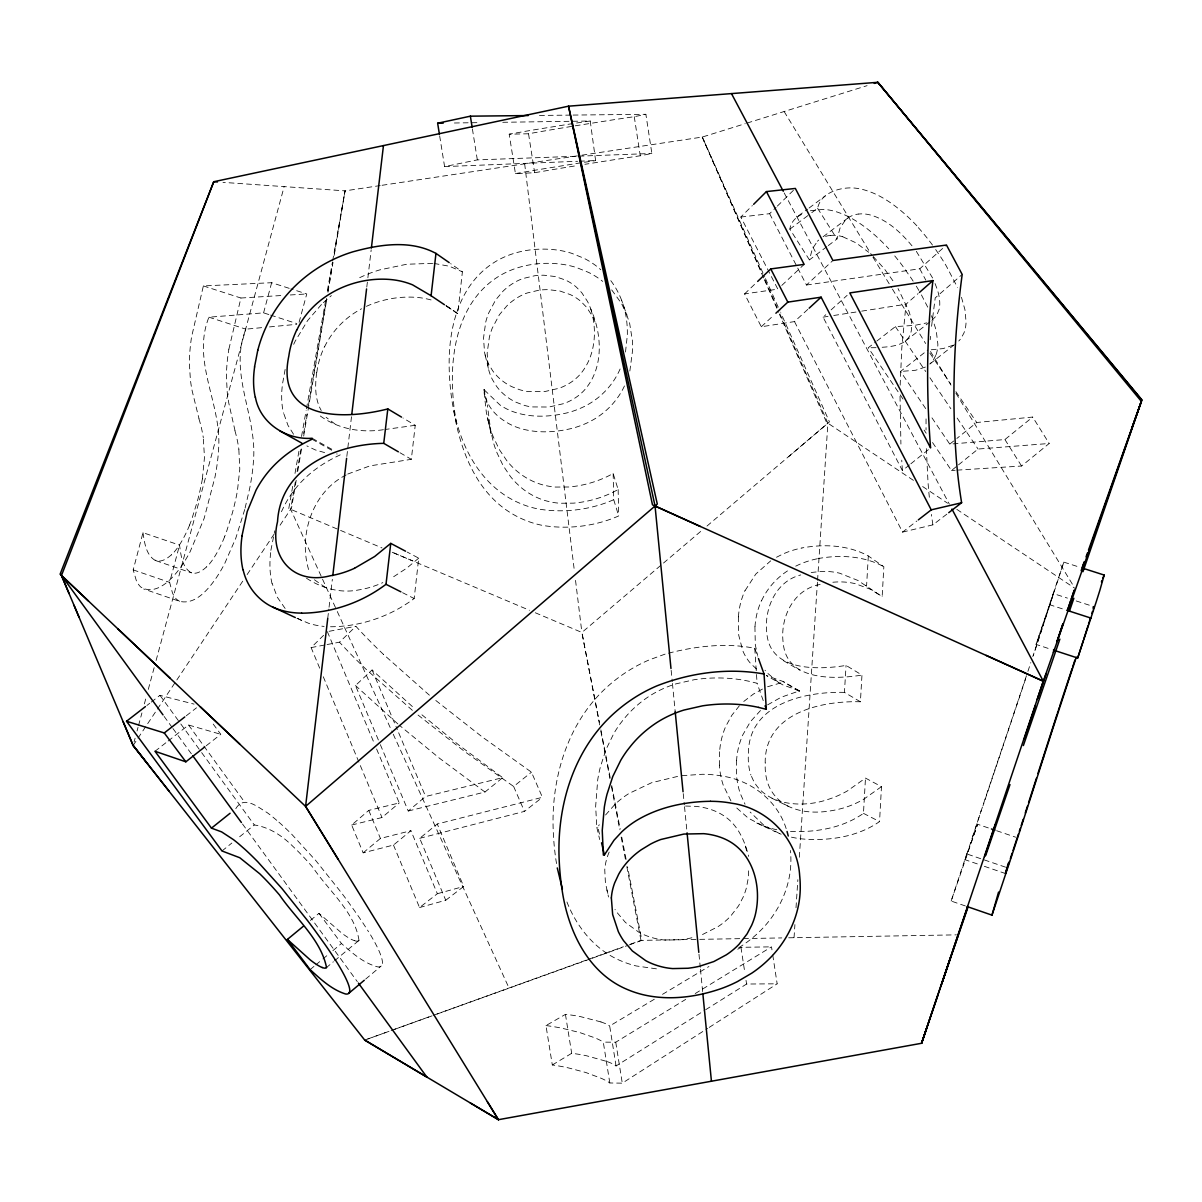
<?xml version="1.0" encoding="UTF-8"?>
<svg xmlns="http://www.w3.org/2000/svg" width="1202" height="1202" viewBox="0 0 1202 1202"><rect width="100%" height="100%" fill="white"/><g stroke="black" fill="none" stroke-linecap="round" stroke-linejoin="round"><path stroke-width="0.75" stroke-dasharray="5 3.75" d="M900.028 396.299L900.914 444.079M926.051 418.882L926.036 430.015M900.163 385.196L901.755 348.67L905.992 304.241L918.103 293.589M754.916 626.723L755.322 644.888L757.591 655.436M738.359 616.866L738.719 635.197L742.746 650.673A60.656 51.085 -58.1 0 0 750.454 663.294L757.666 670.1M811.185 572.513L820.275 571.506A86.379 73.457 -58.8 0 1 839.612 573.189L857.852 580.431L882.163 596.613L883.846 566.728L868.325 555.985A105.791 89.94 -58.5 0 0 859.084 551.688C840.919 544.761 820.816 544.461 801.869 547.962M791.457 837.163A118.081 101.629 -61 0 0 804.814 839.146C830.597 840.829 857.973 836.607 879.548 821.597L881.472 786.664L865.485 778.085L847.32 790.961A102.14 87.461 -60.5 0 1 828.028 799.435C801.734 808.676 761.542 805.716 751.025 774.944M790.495 831.453C815.752 832.475 842.407 828.193 863.457 813.363L865.485 778.085M765.193 763.015C764.577 713.041 820.846 700.631 860.407 701.773L861.969 675.073L846.058 665.427C818.382 669.95 770.151 671.708 766.861 633.499C763.781 609.414 775.425 581.347 800.742 574.947M868.325 555.985L866.567 586.155L863.682 584.082M860.407 701.773L844.435 692.382L846.058 665.427M736.51 760.295L736.42 773.622A78.746 67.763 -62.7 0 0 740.327 793.651L745.03 804.198M719.517 751.746L719.397 765.193M767.612 704.868L781.18 697.235L799.495 690.85L783.103 681.489L766.575 675.629M794.041 937.71L794.913 924.608M796.009 907.765L797.858 879.699M799.33 857.251L817.435 582.219M817.555 580.356L827.893 423.194L779.978 314.038M799.45 691.601L783.103 681.489M930.198 339.715L930.528 336.32M445.897 305.699L457.737 313.662L462.394 271.817L450.645 263.629M330.505 626.753C355.476 626.678 380.373 619.586 401.799 606.815A138.335 102.996 -61 0 0 414.164 598.536L418.717 558.149L407.208 552.079M931.58 326.298L935.216 297.901L962.186 274.447M347.739 474.054L369.9 465.895L411.324 459.314L415.231 425.298L403.046 418.026M327.74 618.399L328.837 609.083M329.063 607.22L332.353 579.304M346.822 456.444L351.645 415.501M366.79 287.053L367.662 279.615M367.887 277.752L371.178 249.836M316.682 372.56C315.029 385.226 314.714 399.064 321.235 410.513M1051.945 598.341L1053.373 593.593L1067.421 598.115M270.871 550.366L274.747 530.803M826.856 246.665L809.427 259.887L812.297 249.024L817.435 241.241M228.876 349.196L240.911 298.021L282.981 295.422M202.372 478.892L204.49 457.361L203.258 437.783M296.218 480.334L291.545 507.98L279.044 526.731M297.765 471.109L301.822 447.144M303.685 436.071L307.727 412.106M308.043 410.258L326.704 299.644M327.951 292.266L332.924 262.757M334.171 255.395L345.049 190.863L380.223 185.559M295.331 481.957L290.659 509.317L321.745 577.456M297.104 471.65L301.251 447.354M303.625 433.396L306.931 414.059M308.448 405.194L326.689 298.427M327.891 291.32L332.864 262.276M334.321 253.682L345.049 190.863L222.986 182.358M292.702 486.359L288.78 508.521L381.996 547.932M295.001 473.423L299.253 449.413M301.537 436.491L306.119 410.633M306.45 408.785L325.757 299.824M327.38 290.584L332.293 262.877M332.623 261.044L345.049 190.863M828.298 245.569L837.013 238.958L840.093 227.974L845.412 220.071A106.332 46.472 52.3 0 1 853.044 215.308A108.435 47.389 52.3 0 1 856.756 214.302L858.694 214.001M625.506 352.006L627.324 335.283A129.29 117.405 -13.6 0 0 627.143 326.178C626.197 309.455 620.412 292.927 610.045 279.69M809.427 259.887L789.849 229.146C790.976 219.455 800.697 214.392 807.594 209.163M811.756 212.679L817.6 208.292C820.65 193.342 838.2 187.632 851.782 187.888A118.923 52.137 52.5 0 1 866.161 190.472L869.497 191.629A92.614 40.823 52.7 0 1 917.652 226.652M1053.358 593.713L1036.064 644.422L1051.66 649.531M285.129 369.435L282.635 383.228A85.087 61.873 -59.1 0 0 283.477 413.218M1036.064 644.422L1063.815 562.13L1033.314 655.661M629.848 371.012L632.613 350.173A130.808 118.397 -13.7 0 0 632.447 340.992L629.608 323.143L621.644 300.26M245.103 508.085L249.61 488.733A102.816 32.274 -71.1 0 0 250.917 481.747A104.679 32.875 -71.1 0 0 253.562 459.48C256.882 415.501 228.365 372.845 245.869 329.168L262.231 327.605M268.842 314.548L263.584 312.851L208.923 317.193C191.358 361.276 221.544 403.647 218.674 447.865A104.424 34.287 -71.1 0 1 216.24 470.147A102.561 33.656 -71.1 0 1 214.963 477.134L204.16 518.347L190.171 551.598A71.354 23.123 -71 0 1 185.093 560.538A76.793 24.942 -71 0 1 179.849 568.351C171.57 579.71 155.764 596.117 140.784 587.042A105.025 34.407 -71.2 0 1 136.232 580.296L133.197 569.898L142.993 532.681L179.549 545.122C180.931 554.708 181.848 566.893 190.863 572.573M289.201 288.33L271.652 282.71L203.363 285.926L191.554 337.026A93.921 31.027 -72.7 0 0 189.465 365.333L190.427 380.012A194.439 62.564 -73.3 0 0 192.215 391.101L199.006 418.717M244.742 509.483L235.787 538.211L224.774 563.377A71.534 22.177 -71 0 1 219.756 572.362A76.973 23.92 -71.1 0 1 214.602 580.235C206.624 591.053 194.559 604.997 179.549 601.316L143.744 588.995M179.549 601.316L176.724 599.407A105.28 33.01 -71.2 0 1 172.412 592.736L169.632 582.399L179.549 545.122M263.584 312.851L271.652 282.71M134.113 741.859L135.09 738.238M137.043 731.011L138.02 727.39M138.515 725.572L141.926 712.921M144.375 703.876L146.328 696.649M148.282 689.407L154.141 667.711M156.095 660.469L284.138 186.626M299.073 322.361L306.75 293.949L290.959 288.886M1051.585 599.467L1042.675 626.723M965.356 905.947L951.158 901.049L967.024 853.074M977.316 863.907L965.041 859.715L981.313 810.238M1042.209 628.165L1032.803 656.608M951.158 901.049L977.632 824.272L989.727 828.388M972.673 836.697L985.46 797.843A199.231 0.962 -71.6 0 1 990.448 782.998L1003.535 744.113M1026.433 675.794L1012.52 717.399A297.134 1.638 -71.7 0 1 1003.58 743.993M1025.667 678.694L983.011 805.746M1027.905 671.377L1030.82 662.587M965.041 859.715L977.632 824.272M609.159 852.083L608.002 854.998A73.833 58.808 -15.5 0 0 604.756 869.887L605.417 882.704L608.528 897.008M935.787 355.416L933.068 360.405A112.943 48.32 52.9 0 1 930.108 363.755M620.097 368.999C612.78 385.932 598.972 399.815 582.234 407.478A77.469 70.077 -16.4 0 1 566.848 412.917C548.668 417.289 528.925 417.83 511.286 411.009A61.527 55.517 -15.5 0 1 499.912 404.909L483.775 389.448L486.329 412.256L493.676 443.418A153 135.961 -19.8 0 0 497.027 452.899L503.142 465.655L510.534 476.638A92.809 82.367 -16.9 0 0 516.169 482.964L519.174 485.833A76.162 67.477 -16.3 0 0 539.728 498.695A65.794 58.222 -15.9 0 0 559.997 503.247L573.384 503.157A100.397 89.414 -16.4 0 0 612.825 492.324L618.144 489.56L613.155 473.528L607.896 476.247A99.255 88.708 -16.4 0 1 568.907 486.99L555.655 487.065A65.058 57.756 -15.9 0 1 535.626 482.483A75.29 66.951 -16.3 0 1 515.312 469.697L512.307 466.887A91.758 81.721 -17 0 1 506.733 460.591L499.401 449.698L493.346 437.032A151.257 134.879 -19.8 0 1 490.04 427.627L487.396 417.545M745.105 590.588L755.818 574.03L770.692 560.853M761.557 600.715C767.552 587.793 777.574 576.855 789.729 569.493M624.454 385.947C616.881 402.279 603.254 415.531 586.937 423.014A78.37 70.648 -16.4 0 1 571.371 428.513C552.995 432.93 533.042 433.501 515.177 426.65A62.249 55.983 -15.6 0 1 503.683 420.505C493.015 413.383 484.797 402.79 484.556 389.388M281.418 511.706L284.724 504.96A79.813 59.214 -62.2 0 1 297.029 486.675C308.613 472.867 323.744 462.364 340.106 454.957L340.226 453.995L336.59 453.95M324.555 346.822C332.413 330.61 345.65 317.178 361.547 308.764M599.497 834.173L597.845 827.246L599.272 824.707M358.977 940.34C354.936 912.153 328.386 890.472 313.016 867.589A58.597 9 50.8 0 0 303.986 857.537L301.762 855.193A63.556 9.751 50.8 0 0 293.108 846.584C282.53 835.976 269.353 827.156 254.313 824.963L237.455 838.53M133.137 745.465L243.615 579.86M247.131 574.571L275.123 532.621M605.568 815.001L615.063 804.258A80.85 64.743 -15.5 0 1 628.962 793.485L651.619 782.712L678.935 776.101M739.395 705.739L731.808 715.34L725.783 726.293A66.951 57.17 -62.7 0 0 719.622 751.731M321.46 304.512L307.607 320.588L295.181 341.203A101.148 73.728 -58.9 0 0 292.882 346.131M807.804 309.395L794.492 321.595L761.302 326.764L744.564 293.904L777.829 289.141L740.823 217.036L752.347 205.587M319.702 668.192L311.123 647.593L323.593 635.317M740.823 217.036L769.626 213.686L776.056 207.375M777.333 206.113L795.348 188.444M327.094 644.542L339.52 642.168L355.882 626.287A386.458 267.941 46.3 0 0 383.423 654.354M744.564 293.904L756.358 282.665M781.781 285.43L804.138 264.395M323.368 302.649L331.376 295.602M378.375 739.981L355.476 685.531L372.094 669.98L414.855 708.819M761.302 326.764L773.232 315.675M769.626 213.686L806.482 285.024L832.896 260.488M760.475 710.532L750.348 721.771L742.671 735.113A66.23 56.825 -62.8 0 0 736.601 760.28M882.163 347.273C893.612 346.537 908.877 344.689 911.236 331.001A58.552 25.017 52.6 0 0 911.537 323.022L911.281 320.829A53.94 23.078 52.6 0 0 908.967 311.273L898.029 288.525M909.433 464.919L902.386 470.583L823.085 317.148L825.759 314.729M831.108 309.876L847.125 295.346M806.482 285.024L919.77 268.782L946.47 245.043M418.717 558.149L406.787 568.125L390.815 578.583M743.768 701.457L753.549 693.975L763.21 688.641M393.475 845.051L419.543 907.54L437.363 893.717L410.904 830.702L393.475 845.051L363.154 852.849L351.66 825.038L368.774 810.388L399.244 802.936L375.279 745.841M599.633 724.896L581.903 632.462L702.043 530.262M706.986 526.055L829.455 421.857L780.714 312.715M788.512 456.7L827.893 423.179M351.66 825.038L381.996 817.525L399.244 802.936M365.663 979.089L381.184 966.017M380.358 744.684L408.244 811.019L425.613 796.49L502.661 777.664L458.608 744.879L419.393 712.726M363.154 852.849L380.433 838.44L410.904 830.702M310.116 969.623L314.383 966.062M315.81 964.875L321.505 960.128M322.932 958.941L327.214 955.38M332.909 950.632L341.458 943.51C352.141 952.976 363.635 963.268 377.774 966.889A130.132 19.938 50.9 0 0 381.77 965.341L382.146 964.41A100.893 15.476 50.8 0 0 368.759 931.941M326.118 967.835L333.39 961.765M334.577 960.774L358.782 940.565M310.371 920.447L318.981 913.34L342.164 933.458A116.729 17.88 50.9 0 0 350.518 938.912A119.088 18.24 50.9 0 0 353.253 940.204L354.455 940.67M881.472 786.664L863.472 799.39A101.028 86.935 -60.5 0 1 844.345 807.729C826.435 812.928 806.016 814.625 788.677 806.482L771.954 798.278M419.543 907.54L445.747 900.253L419.708 838.32L437.258 824.001L542.418 797.302L531.464 772.18L482.122 736.856L435.109 699.94M957.032 470.147L1021.565 466.03L1049.196 443.478L1032.698 417.064L976.715 422.503L956.867 438.445M408.244 811.019L484.962 792.028L502.661 777.664M931.971 417.86L949.775 444.139L1004.917 439.541L1032.698 417.064M932.527 442.531L951.503 470.508L957.092 465.985M958.49 464.858L978.067 449.037L1049.196 443.478M221.994 850.971L231.836 843.053M910.846 463.792L930.573 447.91M418.056 715.055L464.693 751.566L513.645 786.469L531.464 772.18M949.775 444.139L955.455 439.586M235.802 808.676C243.931 794.642 258.325 807.549 267.114 812.597A122.138 18.676 50.7 0 1 272.178 816.489L278.879 822.138M929.822 364.041L956.131 343.291M206.218 745.766L220.777 734.302L211.176 721.35M925.675 408.575L900.523 371.463L927.809 350.007M419.708 838.32L524.448 811.395L542.418 797.302M186.25 715.791L196.512 707.798M154.998 751.28L166.687 742.145M168.145 741.003L188.579 725.016L220.777 734.302M905.467 341.037L930.333 321.58M903.018 399.034L868.235 347.769L875.387 342.209M876.814 341.083L895.4 326.613L914.887 325.336L926.862 322.872M794.492 321.595L902.567 532.11L916.901 520.977M146.884 705.484L149.784 703.23M151.242 702.103L159.971 695.342L194.063 704.117M902.567 532.11L932.932 524.838L947.296 513.795M445.747 900.253L463.687 886.46L437.258 824.001M823.085 236.779L848.191 217.787M789.849 229.146L810.298 213.776M809.066 208.051L825.293 195.851M931.851 320.333L936.643 315.54L939.258 309.109A58.297 25.663 52.7 0 0 939.679 301.071L939.453 298.862A53.714 23.664 52.6 0 0 937.244 289.276L934.194 281.298M797.257 216.916L803.943 213.039M738.749 947.717L743.287 944.787A106.482 84.471 -15.5 0 0 759.544 931.535C779.061 912.558 791.412 885.799 790.886 858.378A168.055 133.933 -14.2 0 0 790.51 850.475M601.015 1021.925L580.326 1016.591A165.005 42.761 -10.3 0 0 565.451 1014.368L545.963 1025.591L552.319 1064.972A229.597 64.442 -10.9 0 1 568.366 1067.887L585.885 1072.53L601.361 1078.359A207.255 58.582 -10.7 0 1 609.865 1082.972L622.275 1083.167L707.617 1028.416M709.195 1027.409L777.153 983.807L772.631 954.238M615.108 1065.242L616.055 1065.979L704.132 1010.687M705.694 1009.695L746.592 984.032L777.153 983.807M609.82 1082.987L603.299 1042.134L615.755 1042.209L685.681 999.403M695.222 993.558L771.504 946.845L772.36 952.39M552.319 1064.972L571.686 1053.313A164.764 45.24 -10.4 0 1 586.561 1055.777L607.341 1061.591M616.055 1065.979L609.684 1025.997L654.504 999.132M662.512 994.339L708.925 966.513M737.743 949.249L740.943 947.326L771.504 946.845M346.161 474.94C311.994 491.994 297.6 536.843 309.35 571.927M776.507 557.262L782.757 554.092A92.9 78.611 -58.3 0 1 801.869 548.022M953.111 345.214L943.149 348.58L929.987 349.902M925.405 367.061L915.639 370.246L900.523 371.463M795.724 566.157L798.879 564.655A91.893 78.16 -58.3 0 1 817.841 558.675M613.155 473.528L613.726 499.701C590.528 509.918 564.054 513.134 539.052 509.137A91.262 81.045 -15.8 0 1 522.72 504.464A100.382 89.264 -16.1 0 1 507.74 497.057C472.116 475.136 455.618 432.765 450.93 392.874A308.178 273.365 -25.7 0 1 449.232 369.855C448.136 333.69 456.219 293.393 485.172 268.993A78.115 71.068 -16 0 1 496.997 260.729C515.553 250.136 537.865 247.191 558.855 250.271A85.372 77.559 -16.1 0 1 571.821 253.352L583.766 258.19A82.367 74.855 -16.3 0 1 597.679 267.069L600.805 269.729M618.144 489.56L618.684 515.943C595.23 526.266 568.456 529.526 543.169 525.529A92.314 81.676 -15.8 0 1 526.671 520.827A101.539 89.955 -16.1 0 1 511.526 513.389C475.075 491.378 459.6 448.196 453.319 408.154M366.385 306.345C382.657 298.952 400.927 295.827 418.717 297.57A131.544 97.137 -59.6 0 1 433.997 300.831M702.494 934.54L718.105 926.592A64.292 50.92 -15.5 0 0 730.741 916.014L738.569 905.842L743.076 897.278A90.435 71.865 -15 0 0 746.382 887.947L748.29 878.016L748.741 867.528M767.582 686.748L783.058 682.255M364.702 1040.076L389.328 1031.196M391.101 1030.55L431.563 1015.945M433.321 1015.314L586.426 960.067M588.184 959.436L623.372 946.74M630.419 944.201L640.982 940.385L781.781 937.921M367.842 1038.949L392.949 1029.919M394.421 1029.393L435.319 1014.683M437.077 1014.037L590.678 958.79M592.436 958.159L627.745 945.448M629.142 944.952L641.868 940.37L627.549 866.822M665.112 654.113L649.29 659.868A124.407 101.644 -16.8 0 0 627.444 671.407A136.337 111.155 -16.9 0 0 608.122 686.042C567.074 722.432 550.501 779.632 553.341 833.151A407.839 323.037 -22.5 0 0 556 860.332L557.022 866.417M581.963 155.178L702.268 137.058L745.255 123.656M747.043 123.085L867.078 85.658M668.417 653.197C696.409 646.105 726.218 642.559 754.766 648.299L757.861 656.878M437.363 893.717L463.687 886.46M820.125 584.457C793.32 589.22 779.692 618.159 783.253 643.28C786.649 681.158 834.443 679.476 861.969 675.073M810.373 210.756L823.235 209.373A119.434 50.83 52.5 0 1 837.463 212.138L840.754 213.325A93.02 39.801 52.7 0 1 888.759 248.799M575.232 125.804L613.471 119.779A174.215 13.447 -9 0 1 634.28 116.699L645.88 114.295L651.875 153.48L640.26 155.779A174.005 10.998 -9 0 0 619.496 158.874L584.863 164.313M439.662 135.886L444.59 166.597L477.329 159.896L651.875 153.48M311.123 647.593L325.321 644.888M329.123 631.305L355.882 626.287M817.841 558.614C836.667 555.189 856.635 555.549 874.665 562.446A104.649 89.414 -58.4 0 1 883.846 566.728M571.686 126.39L552.319 129.621A192.05 14.725 -9 0 0 528.519 133.768L509.212 134.203L515.433 173.614L534.65 172.727A191.809 12.035 -9 0 1 558.434 168.656L577.756 165.47M823.085 317.148L828.418 316.321M833.737 315.495L859.971 311.408M861.699 311.138L905.992 304.241M763.24 700.631L757.08 683.262L749.507 681.384A133.197 107.834 -16.7 0 0 694.29 679.701L676.005 683.848A88.632 72.39 -16.8 0 0 649.2 696.243A102.185 83.254 -17 0 0 623.733 719.217L620.172 723.769A123.941 100.637 -17.3 0 0 613.786 733.536L605.973 749.552L600.309 767.177A202.282 162.751 -19 0 0 597.725 779.752L595.651 806.332L596.823 827.412L597.845 827.246M382.071 185.288L580.115 155.464M415.231 425.298L385.091 429.49M595.621 160.632L590.227 121.011L502.767 122.288M590.227 121.011L589.506 121.101A108.21 8.669 -9 0 0 568.801 124.212L531.179 130.327A146.359 11.554 -8.9 0 0 509.197 134.203M681.97 775.666L702.268 774.283A101.133 80.639 -15.9 0 1 723.424 776.252C751.926 780.954 777.889 801.208 786.363 829.275M830.447 235.412L828.524 235.682A108.901 46.187 52.3 0 0 824.888 236.629A106.783 45.3 52.3 0 0 823.205 237.29M383.408 429.7C360.555 433.231 336.68 428.783 318.124 414.359M269.503 326.914L296.774 324.315M483.775 389.448L487.366 404.939L488.162 404.864M832.866 582.234L836.171 581.993A85.447 73.022 -58.7 0 1 855.373 583.706L870.548 589.326L882.163 596.613M844.435 692.382C804.454 691.315 747.869 704.072 748.395 754.42A54.616 46.848 -62.6 0 0 750.904 775.005M951.503 470.508L955.184 470.267M290.298 294.971L306.75 293.949M876.078 347.678L868.235 347.769M444.59 166.597L577.606 161.278M579.484 161.203L596.342 160.527M685.561 806.046L695.658 806.362A65.254 52.047 -15.6 0 1 709.375 809.036L712.501 810.088A59.875 47.795 -15.7 0 1 723.769 815.752C737.803 824.737 744.744 840.844 748.666 856.41M788.662 937.8L956.386 934.856M454.386 122.995L478.576 122.634M539.458 115.437L571.205 115.107M573.069 115.076L645.88 114.295M656.442 968.842L636.143 965.942A100.743 79.828 -15.3 0 1 620.247 960.578C595.02 949.82 576.735 927.088 566.938 901.966M432.645 263.343L406.712 264.245L379.757 269.894A153.27 112.868 -59.4 0 0 356.438 279.27M434.042 263.433L449.398 266.258L462.394 271.817M324.615 452.583L315.27 449.909L306.886 445.912M799.495 690.85L783.058 685.005L766.41 675.584M842.812 236.794L856.155 242.909L868.685 252.255M1063.815 562.13L1079.621 567.194M203.363 285.926L240.911 298.021M270.585 315.104L296.834 323.578M208.923 317.193L245.869 329.168M1076.196 600.955L1093.76 606.619M1049.226 604.591L1064.897 609.654M306.51 578.252C321.986 588.334 340.451 593.578 358.767 589.897A112.718 83.779 -60.9 0 0 382.822 582.624M996.653 830.732L1015.66 837.193M155.899 560.673L191.614 572.903M967.715 854.246L1005.638 867.198M133.197 569.898L169.632 582.399M984.348 866.311L1005.398 873.523M762.414 825.504L748.26 818.156L735.504 806.888M779.257 833.422L763.616 825.038L750.138 812.041M394.046 553.04L412.496 560.823M392.228 552.259L529.436 610.27M535.311 612.765L581.888 632.462L599.392 722.267M296.939 618.309L308.629 623.297A121.793 90.511 -61.6 0 0 324.119 626.407M756.794 823.039L775.5 831.829M301.777 620.578L297.074 618.098M325.682 587.628L314.368 579.74M788.677 806.482C779.016 801.914 771.293 793.455 767.853 783.328A54.015 46.562 -62.6 0 1 765.283 763M402.565 592.676L414.164 598.536M155.103 560.357C145.833 554.723 144.51 542.433 142.993 532.681M863.457 813.363L879.548 821.597M312.039 439.241L332.308 450.585M312.159 438.264L333.991 450.495M399.965 452.733L411.324 459.314M783.464 660.679L799.811 670.235M446.904 306.435L457.737 313.662M335.208 424.171L326.103 417.304M608.753 1025.306L609.684 1025.997M913.43 480.364L826.48 422.248L779.347 314.007M922.655 486.54L947.582 503.202M956.837 509.378L1074.889 588.304M446.152 305.624L454.221 311.017M778.43 682.42L767.026 672.744A59.995 50.8 -58.1 0 1 765.013 670.22M484.962 792.028L439.376 758.146L400.131 725.903M412.391 710.352L366.79 669.965A383.092 267.956 46.3 0 1 339.49 642.199M429.399 695.192L383.408 654.369M397.877 723.95L355.476 685.531M873.253 256.537L884.552 269.098L895.069 283.777M285.129 608.452L277.301 597.214L272.208 583.601M611.698 289.892L621.389 303.295L626.918 314.849M911.987 245.809C901.079 232.722 887.902 220.266 871.225 215.218A82.157 35.985 52.6 0 0 858.739 214.061M293.543 434.268L287.954 425.298L283.627 413.127M318.981 913.34L341.458 943.51M932.497 245.088L930.889 242.924A95.063 41.86 52.7 0 0 917.577 226.817M916.33 251.338L932.917 278.488M159.971 695.342L179.714 722.477M180.811 723.98L200.554 751.115M201.651 752.617L254.313 824.963M164.118 716.422L171.856 727.03M172.953 728.532L191.719 754.3M242.504 824.001L357.295 981.613M188.579 725.016L202.807 744.594M203.904 746.096L244.382 801.809M935.682 249.55L940.385 256.492A127.217 55.367 52.8 0 1 946.244 265.897L957.528 287.443M924.098 430.106L926.201 433.216M895.4 326.613L925.75 371.553M929.927 377.759L950.857 408.755M957.138 418.056L978.067 449.037M929.882 353.103L950.692 383.949M955.906 391.657L976.715 422.503M730.951 800.908L723.319 785.402A79.617 68.168 -62.7 0 1 719.427 765.193M817.6 208.292L837.013 238.958M1004.917 439.541L1021.565 466.03M784.14 111.531L871.946 255.515M872.922 257.123L891.463 287.518M892.44 289.126L925.615 343.517M930.498 351.525L950.992 385.121M955.86 393.114L1073.927 586.711M918.869 290.448L917.517 288.18A127.758 53.97 52.7 0 0 916.119 285.896M921.423 294.911L928.004 307.697M919.77 268.782L925.78 280.111M784.185 192.921L949.325 504.104M322.527 579.154L336.5 609.82M337.281 611.533L392.453 732.484M393.219 734.182L509.002 988.014M763.631 277.932L702.268 137.058L764.712 276.896M765.479 278.609L779.948 311.002M702.268 137.058L762.218 273.62M765.088 280.141L777.153 307.622M764.382 279.645L778.596 312.295M513.645 786.469L524.448 811.395M372.094 669.98L397.321 729.614M398.658 732.769L425.613 796.49M327.35 631.636L374.558 744.098M323.293 676.771L381.996 817.525M368.774 810.388L380.433 838.44M931.49 315.735L936.208 330.385L937.876 344.283A86.799 37.217 52.6 0 1 935.772 355.401M961.465 297.3L964.966 309.8L966.077 322.106A86.424 38.179 52.6 0 1 963.779 333.33L960.969 338.393A112.462 49.567 52.9 0 1 958.745 341.022M590.798 309.049C597.664 331.001 595.245 357.64 579.349 375.219A45.796 41.409 -16.1 0 1 571.416 382.026L569.177 383.468A49.988 45.24 -16 0 1 559.2 388.231L544.701 391.582L527.302 391.461A52.017 47.088 -15.8 0 1 519.339 389.613L511.947 386.728A54.841 49.688 -15.8 0 1 503.217 381.485A56.404 51.1 -15.9 0 1 492.73 370.862L488.778 364.416A56.719 51.386 -15.9 0 1 484.556 352.456L483.52 338.062L485.698 322.211A81.631 73.908 -17.3 0 1 488.568 313.271L495.6 300.004L503.172 291.034A55.037 50.018 -16.3 0 1 514.817 282.275A46.758 42.566 -16.2 0 1 522.885 278.548L534.74 275.739A60.836 55.232 -16.1 0 1 543.95 275.228L555.294 276.55L565.541 280.081A49.853 45.345 -16.3 0 1 576.344 287.098L581.708 292.642L587.493 301.432A69.806 63.421 -15.2 0 1 590.798 309.049C602.247 334.682 603.99 368.503 584.052 390.5A46.337 41.739 -16.1 0 1 576.028 397.366L573.76 398.824A50.574 45.601 -16 0 1 563.678 403.632L548.998 407.027L531.389 406.922A52.633 47.479 -15.8 0 1 523.351 405.059L515.883 402.159A55.487 50.093 -15.8 0 1 507.049 396.885A57.065 51.521 -15.9 0 1 496.456 386.173L492.459 379.682A57.38 51.821 -15.9 0 1 488.192 367.617L487.156 353.103L489.379 337.116A82.577 74.524 -17.3 0 1 492.279 328.101L499.401 314.714L507.079 305.654A55.683 50.439 -16.3 0 1 518.858 296.804A47.314 42.926 -16.2 0 1 527.032 293.033L539.022 290.178A61.557 55.698 -16.1 0 1 548.352 289.667L559.816 290.989L570.184 294.55A50.439 45.736 -16.3 0 1 581.107 301.612L586.516 307.201L592.361 316.066A70.633 63.961 -15.2 0 1 595.696 323.744M613.726 499.701L618.684 515.943M745.405 846.073L747.103 852.879M606.875 889.946L607.836 893.432M235.006 430.632L228.816 403.181A194.919 59.995 -73.2 0 1 227.223 392.137L226.457 377.533A94.147 29.75 -72.6 0 1 228.831 349.226M485.142 354.951L488.778 370.141M596.823 827.412L599.678 839.522M487.982 420.129L491.618 435.86M491.017 433.246L487.366 404.939M600.88 729.854L610.15 777.499M611.713 785.507L620.202 829.125M621.795 837.268L626.272 860.226M600.835 731.177L609.955 778.701M611.502 786.724L619.751 829.756M621.149 837.028L625.566 860.031M626.828 866.627L640.982 940.385M456.565 423.81L454.161 408.41A311.739 275.558 -25.5 0 1 452.448 385.211C451.366 348.685 459.63 308.012 488.883 283.432A79.031 71.669 -16 0 1 500.843 275.078C519.64 264.365 542.207 261.39 563.438 264.47A86.379 78.205 -16.1 0 1 576.569 267.565L588.634 272.433A83.344 75.486 -16.3 0 1 602.713 281.388M565.436 1014.383L571.686 1053.313M472.401 128.93L477.329 159.896M615.755 1042.209L622.275 1083.167M528.534 133.783L534.65 172.727M634.265 116.714L640.26 155.779M740.943 947.326L744.894 973.019M746.021 980.351L746.592 984.032M238.852 449.623L239.784 469.126L237.455 490.656A99.811 31.703 -71 0 1 232.347 513.059L226.607 531.434A51.431 16.047 -71.1 0 1 224.534 536.828M524.658 163.803L574.406 571.1M575.533 580.386L581.888 632.462M671.152 670.355L672.249 681.564M672.444 683.427L675.178 711.449M683.232 793.62L684.329 804.829M684.524 806.692L686.898 830.973M698.978 954.238L700.27 967.309M700.45 969.173L702.644 991.59M754.766 648.299L757.08 683.262M902.386 470.583L901.74 460.156M926.336 448.631L928.004 482.152A515.087 296.594 55.8 0 0 929.672 500.287M691.916 937.755A78.836 62.624 -15.5 0 1 680.422 939.784L665.307 940.084A60.205 47.659 -15.4 0 1 654.744 938.356A71.113 56.389 -15.5 0 1 638.878 932.256L625.491 922.505L616.866 912.303A106.137 84.38 -16.3 0 1 615.003 909.433M278.894 822.168A94.312 14.514 50.8 0 1 291.876 834.398L315.871 860.692L341.578 892.936A138.561 20.99 50.8 0 1 348.595 902.417L358.196 915.954A103.552 15.866 50.8 0 1 368.548 931.76M359.037 940.415A89.759 13.718 50.8 0 1 354.41 940.595M738.449 616.851A66.636 56.103 -57.7 0 1 744.985 590.543M776.838 829.726A119.389 102.245 -61 0 1 762.384 825.564M755.006 626.723A65.915 55.788 -57.6 0 1 761.437 600.669M781.18 834.203A118.081 101.629 -61 0 1 779.227 833.482M272.043 583.691A87.941 65.404 -62.3 0 1 270.991 550.351M316.802 372.53A69.385 50.664 -58.7 0 1 324.435 346.777M234.931 430.767A273.215 89.444 -69.8 0 1 238.913 449.518M206.699 566.743A74.239 23.244 -71.2 0 1 190.953 572.347M224.579 536.873A50.364 15.701 -71.1 0 1 206.669 566.953M202.387 478.877A99.556 33.055 -71 0 1 197.353 501.264L191.659 519.61A51.31 16.723 -71 0 1 189.57 524.989M198.946 418.852A272.523 93.23 -69.7 0 1 203.318 437.693M171.465 554.723A74.058 24.235 -71.2 0 1 155.193 560.117M189.631 525.034A50.244 16.377 -71 0 1 171.435 554.933M607.22 1061.636A131.859 36.285 -10.2 0 1 615.214 1065.212M600.895 1021.955A132.055 34.302 -10.1 0 1 608.858 1025.276M546.008 1025.576A229.928 60.911 -10.8 0 1 561.98 1028.221L579.454 1032.458L594.9 1037.837A207.57 55.367 -10.6 0 1 603.359 1042.119M913.144 281.148A127.758 53.97 52.7 0 0 911.597 278.759L902.026 265.146A95.469 40.808 52.7 0 0 893.762 254.764M830.477 235.472A82.502 35.083 52.5 0 1 842.782 236.719M817.435 241.241A106.783 45.3 52.3 0 1 818.742 240.069M932.887 524.823A515.087 296.594 55.8 0 1 931.385 514.426M515.418 173.614A146.178 9.436 -8.9 0 1 537.384 169.828L574.947 163.742A108.06 7.077 -8.9 0 1 595.651 160.617"/><path stroke-width="1.5" d="M932.917 280.577C926.472 336.109 926.201 392.213 930.573 447.91L849.799 292.927L932.917 280.577L919.455 292.417M444.424 304.707L431.097 295.752L435.965 253.412C410.393 239.604 379.547 244.427 352.757 251.864A155.479 113.364 -59.4 0 0 321.896 265.507C298.562 279.36 279.18 299.914 267.34 324.39A102.591 74.028 -58.9 0 0 257.799 350.278M301.627 613.185C326.839 613.005 351.931 605.703 373.522 592.721A140.334 103.477 -61 0 0 386.007 584.307L390.755 543.379L405.555 551.207M926.802 1027.875L921.573 1043.276L498.439 1119.693L305.593 806.392L327.74 618.399M332.789 575.578L346.612 458.308M351.87 413.638L366.565 288.916M371.388 247.973L383.453 145.592M398.343 451.802L383.738 443.343L387.81 408.92C344.283 420.084 275.003 421.271 288.841 355.987A70.362 50.86 -58.7 0 1 296.744 329.889M254.524 366.941L257.769 350.278M241.933 536.077L247.221 511.556L256.071 490.085A80.97 59.469 -62.1 0 1 268.542 471.53C280.246 457.526 295.512 446.828 312.039 439.241L312.159 438.264C286.572 440.112 260.008 423.374 255.395 397.186M1008.328 863.141L1005.398 873.523L1007.456 867.363M967.129 906.563L991.981 915.143L998.562 892.064M1090.424 618.144L1089.523 621.013M1089.297 621.765L1088.531 624.154M1088.005 625.836L1085.992 632.192M1085.676 633.169L1083.708 639.329M1028.581 802.681L1036.424 778.235M1037.927 773.547L1056.964 714.559M1043.546 757.47L1030.97 796.625A199.727 2.043 -71.7 0 1 1026.147 811.56L1020.107 830.161M1083.363 640.411L1077.683 658.02L1053.403 650.087M1025.276 812.913L1027.455 806.166M1023.202 819.343L1021.234 825.458M1077.683 658.02L1096.059 602.352A112.117 1.217 -71.6 0 0 1099.935 590.077L1104.187 575.067L1083.137 568.321M1019.341 831.258L1020.273 828.388M1057.354 713.372L1058.136 710.968M1058.526 709.781L1059.308 707.377M1018.41 834.113L1013.061 850.46M1012.174 853.104L1010.356 858.604M1073.987 662.873L1074.919 660.078M1072.169 668.372L1070.832 672.399A109.743 1.187 -71.6 0 0 1068.262 680.182A111.741 1.217 -71.6 0 0 1059.713 706.16M1072.62 667.005L1073.536 664.27M1008.448 864.373L1009.41 861.458M991.981 915.143L1009.379 862.886A97.557 1.037 -71.7 0 0 1020.092 830.206M967.835 906.383L921.573 1043.276L1043.306 681.203L1141.9 399.83L877.821 82.307L568.516 106.182L213.746 181.727L60.1 574.195L305.578 806.392L338.047 859.114M921.573 1043.276L932.211 1011.648M958.264 934.825L953.231 949.76M1053.343 652.295L1054.379 649.245M984.588 856.635L995.346 824.647M1024.059 739.35L1035.418 705.589M1037.792 698.497L1046.191 673.601M1062.929 623.853L1056.949 641.613L1062.944 623.808M1037.146 699.534L1043.306 681.218L951.954 509.077M1070.712 600.745L1067.722 609.594L1074.303 590.092L1071.313 598.942M931.805 1013.061L937.815 995.301M942.413 981.688L951.143 955.921M941.271 985.069L968.031 907.014M985.67 855.554L1009.996 784.59M1023.368 745.556L1059.863 639.118M1069.6 610.721L1073.852 598.311M1082.972 571.701L1141.359 401.378L877.821 82.307L874.245 83.419M1082.281 567.524L1084.159 562.22M1132.044 427.596L1141.359 401.378M1081.154 570.71L1084.294 561.86M1086.052 556.887L1087.494 552.845M1088.456 550.155L1141.825 400.056L877.821 82.307M1101.438 581.978L1101.979 580.506M1102.88 578.072L1104.187 575.067M349.241 992.672L349.572 991.83A101.404 13.988 50.8 0 0 335.343 959.842M296.864 329.934C313.437 294.911 354.139 275.784 391.867 279.66A133.437 97.557 -59.6 0 1 412.541 284.829L431.097 295.752M758.657 707.392A135.27 108.751 -16.7 0 0 702.584 705.829L684.013 710.036A90.03 73.022 -16.8 0 0 656.773 722.597A103.793 83.975 -17 0 0 630.855 745.856L627.234 750.454A125.879 101.494 -17.3 0 0 620.743 760.31L612.78 776.492L606.995 794.297A205.422 164.118 -18.9 0 0 604.351 807.008L602.247 830.387L603.359 855.088L604.411 854.923L614.012 840.228L621.915 831.694A82.097 65.284 -15.5 0 1 636.038 820.801C658.275 807.218 684.644 801.629 710.502 801.298M326.508 967.46C321.009 939.468 295.181 917.997 279.525 894.994A58.883 8.144 50.8 0 0 270.51 884.837L268.301 882.478A63.871 8.805 50.8 0 0 259.707 873.749L239.769 857.732L221.994 850.971L126.526 721.245L145.427 706.611M753.639 204.31L766.44 191.584L795.348 188.444L832.896 260.488L946.47 245.043L962.186 274.447C953.937 335.779 951.623 398.012 956.371 459.735A521.262 295.376 55.7 0 0 961.615 502.737L948.739 512.683M757.666 281.418L770.752 268.932L804.138 264.395L766.44 191.584M775.891 313.211L787.821 302.123L821.116 297.179L931.234 509.858L961.66 502.752M809.141 308.163L821.116 297.179M390.755 543.379L374.678 556.496L354.5 568.291M305.593 806.392L657.299 504.074L568.516 106.182L652.476 504.855L1043.306 681.203L986.106 655.39M348.745 993.333L364.266 980.276M349.271 992.702A130.778 18.03 50.9 0 1 345.545 993.979C331.722 989.652 320.633 979.194 310.116 969.623L287.398 939.423L303.189 926.381M204.776 746.908L185.844 761.813L154.998 751.28L211.477 828.148L230.078 813.258M126.526 721.245L164.268 732.95L184.792 716.948M918.343 519.865L931.234 509.858M439.376 134.068L437.648 123.235L470.373 116.173L528.264 115.557M383.738 443.343C336.229 444.274 280.577 467.368 277.527 521.758C268.692 557.352 293.694 585.434 330.25 575.758A114.34 84.155 -60.9 0 0 354.5 568.291M437.648 123.235L443.222 123.16M217.442 181.983L213.746 181.727L61.467 575.488L69.07 593.548M758.642 707.422L766.32 709.315L764.051 674.006C728.322 667.561 690.579 672.639 656.923 685.861A126.36 102.531 -16.8 0 0 634.716 697.566A138.485 112.117 -16.9 0 0 615.078 712.38C573.444 749.041 556.391 806.812 559.231 860.978A414.119 325.667 -22.4 0 0 561.875 888.383C567.389 928.966 587.057 972.523 626.918 989.321A102.275 80.444 -15.3 0 0 643.04 994.7C669.063 1000.815 696.574 997.179 721.576 988.465A112.177 88.392 -15.5 0 0 737.382 981.613L751.761 973.169A108.105 85.132 -15.5 0 0 768.303 959.782C788.076 940.67 800.712 913.685 800.247 885.949A170.639 135.015 -14.2 0 0 799.661 875.477C797.467 839.176 767.702 808.33 731.958 803.267A102.681 81.3 -15.9 0 0 710.487 801.313M211.477 828.148L221.619 831.889L233.473 839.657A122.739 16.888 50.7 0 1 238.447 843.669L245.058 849.453A94.778 13.132 50.8 0 1 257.919 861.924L281.899 888.473L307.757 920.867A139.237 18.977 50.8 0 1 314.849 930.363L324.585 943.901A104.063 14.349 50.8 0 1 335.133 959.647M1066.64 610.225L1091.01 618.113M991.455 828.974L994.925 830.146M322.241 967.535L321.099 967.039A119.674 16.497 50.9 0 1 318.455 965.642A117.315 16.167 50.9 0 1 310.296 959.962L287.398 939.423M243.12 569.703C247.116 588.319 261.255 604.29 279.6 609.745A123.566 90.916 -61.5 0 0 301.642 613.11M568.516 106.182L655.045 506.012L700.315 526.446M272.734 607.025L295.331 617.558M386.007 584.307L400.912 591.835M279.961 430.992L301.927 443.177M123.175 721.816L133.121 745.48L364.702 1040.076L498.439 1119.693L487.351 1101.678M426.725 1077.007L364.702 1040.076M470.298 1102.94L498.439 1119.693M387.81 408.92L401.528 417.109M435.965 253.412L449.187 262.607M117.886 628.871L170.113 678.259M200.253 706.761L239.724 744.083M88.437 601.03L61.482 575.473L163.021 714.905M60.956 574.286L133.137 745.465L147.576 763.826M133.137 745.48L169.212 791.352M164.268 732.95L185.844 761.813M192.816 755.818L241.392 822.499M358.406 983.116L426.845 1077.082M731.477 93.606L783.298 191.268M770.752 268.932L787.821 302.123M74.028 605.312L78.911 616.866M758.492 658.591L764.051 674.006M765.088 705.829L766.32 709.315M562.416 889.134L557.277 867.934M787.055 831.483L788.257 836.021M601.541 842.812L604.411 854.923M470.373 116.173L472.116 127.111M655.045 506.012L670.971 668.492M675.178 711.449L683.052 791.757M687.078 832.836L698.798 952.375M702.824 993.453L711.434 1081.229M326.568 967.52A90.195 12.411 50.8 0 1 322.196 967.475M255.245 397.276A86.304 62.113 -59.1 0 1 254.644 366.926M242.954 569.793A89.218 65.704 -62.3 0 1 242.053 536.062M1076.316 657.163A106.632 1.172 -71.6 0 0 1068.758 679.926L1052.201 730.576A297.976 3.471 -71.6 0 0 1043.591 757.35M1093.249 607.686A79.062 0.856 -71.6 0 1 1093.189 609.023M1092.483 611.412A79.062 0.856 -71.6 0 1 1091.867 613.456M611.352 897.924L612.659 914.557L618.324 931.625A107.759 85.057 -16.3 0 0 623.568 940.685L632.312 950.932L645.865 960.744A72.195 56.825 -15.5 0 0 661.956 966.874A61.122 48.035 -15.4 0 0 672.684 968.587L688.01 968.256A80.038 63.12 -15.5 0 0 699.684 966.198L713.793 961.57L726.263 954.869A65.269 51.325 -15.5 0 0 739.11 944.201L747.073 933.909L751.656 925.285A91.818 72.436 -15 0 0 755.036 915.864C761.602 890.246 755.277 858.574 732.228 843.098A60.791 48.185 -15.7 0 0 720.824 837.388L717.654 836.337A66.26 52.467 -15.6 0 0 703.726 833.662L683.923 834.053L660.769 839.507A68.89 54.541 -15.5 0 0 650.492 844.12L641.192 849.799A72.541 57.38 -15.5 0 0 630.554 858.634A74.569 58.973 -15.5 0 0 618.669 874.26L614.673 882.899A74.975 59.274 -15.5 0 0 611.352 897.924"/></g></svg>
